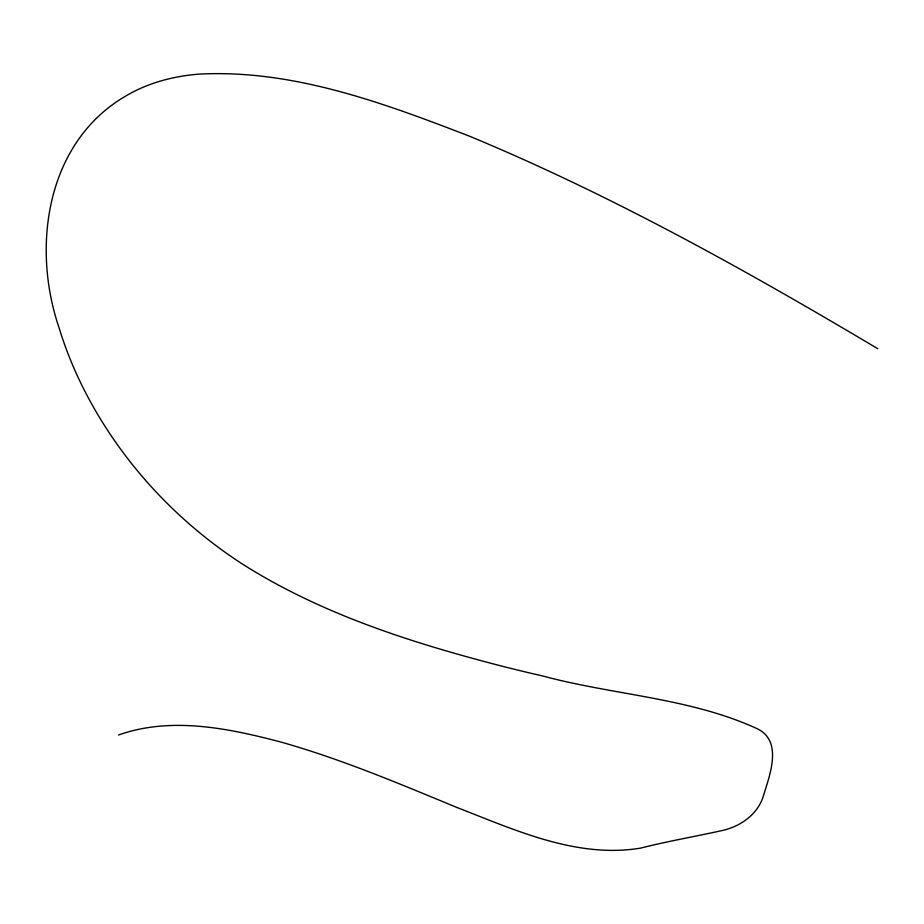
<?xml version="1.0" encoding="UTF-8"?>
<svg xmlns="http://www.w3.org/2000/svg" width="924" height="924" viewBox="0 0 924 924"><rect width="100%" height="100%" fill="white"/><g stroke="black" fill="none" stroke-linecap="round" stroke-linejoin="round"><path stroke-width="1.39" d="M118.457 735.007C171.252 716.308 228.551 728.297 281 742.064C341.326 759.124 399.156 783.598 456.999 807.507C515.014 829.995 576.876 858.719 640.69 848.105C667.29 841.325 694.351 836.682 721.124 830.757C739.142 827.061 756.109 815.857 762.704 798.105C769.172 776.403 784.407 740.251 755.589 727.962C688.773 697.805 613.651 695.01 543.474 676.183A2735.779 2208.822 88.8 0 1 501.062 665.927C411.399 642.711 321.529 614.125 242.746 564.252C171.24 518.052 112.231 451.986 76.727 374.428A540.424 349.584 23.9 0 1 59.067 327.766C30.769 245.045 46.997 138.323 130.122 93.578A249.688 160.995 30.3 0 1 198.856 74.128C292.619 69.15 382.906 102.818 468.965 135.967C611.099 194.918 745.737 270.143 877.8 348.718"/></g></svg>
